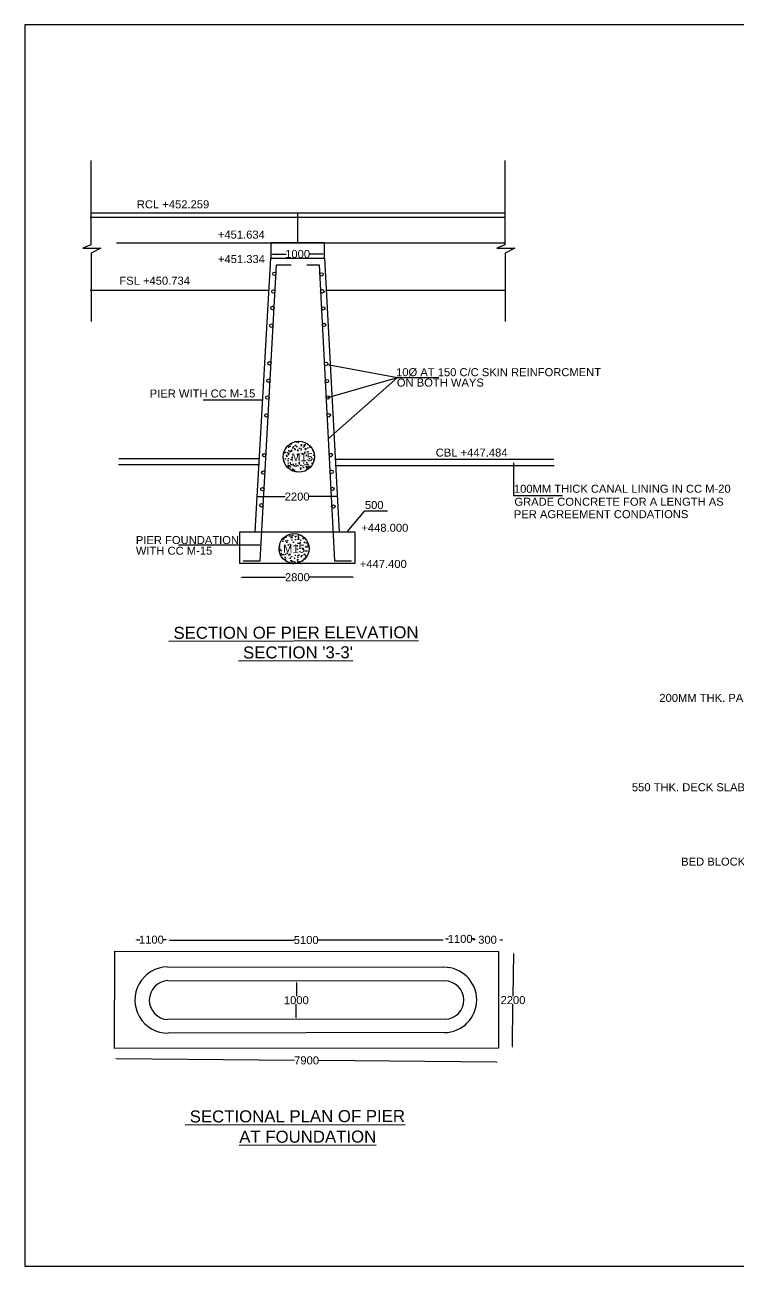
# Model space of a CAD drawing. Header units: inches. Extents: x 356040 to 382049, y -172758 to -157251.
# Drawn here: x 356040 to 364953, y -172758 to -157251 of the extents above; entities that cross this region are included whole.
import ezdxf

# ---------------------------------------------------------------- set-up
doc = ezdxf.new("R2010")
doc.units = ezdxf.units.IN
doc.header["$MEASUREMENT"] = 0
doc.layers.add('DRAWING', color=7, linetype='Continuous')
doc.layers.add('TEXT', color=7, linetype='Continuous')
doc.styles.get("Standard").update_dxf_attribs({"font": 'arial.ttf'})
doc.dimstyles.new('ST100', dxfattribs={"dimtxt": 100, "dimasz": 25, "dimexe": 0, "dimexo": 300, "dimgap": 0.09, "dimtad": 0, "dimtih": 1, "dimtoh": 1, "dimdec": 0, "dimzin": 0, "dimdsep": 46, "dimtxsty": 'Standard', "dimcen": 0, "dimse1": 1, "dimse2": 1, "dimadec": 0, "dimazin": 0, "dimtfac": 1, "dimtdec": 0, "dimtofl": 0, "dimtmove": 0, "dimatfit": 3, "dimfxl": 2000, "dimtolj": 1, "dimtzin": 0, "dimarcsym": 0})

# ---------------------------------------------------------------- blocks, each defined once
blk = doc.blocks.new('*D45')
at = {"layer": 'Defpoints', "color": 0, "ltscale": 0.4, "transparency": 16777216}
for p in [(359788, -160114), (359109, -160226), (359788, -160231)]:
    blk.add_point(p, dxfattribs=at)
at = {"layer": 'TEXT', "color": 0, "lineweight": -2, "ltscale": 0.4, "transparency": 16777216}
for p, q in [((359134, -160114), (359304, -160114)), ((359763, -160114), (359593, -160114))]:
    blk.add_line(p, q, dxfattribs=at)
at = {"layer": 'TEXT', "color": 0, "ltscale": 0.4, "transparency": 16777216}
for points in [[(359134, -160109), (359134, -160118), (359109, -160114)], [(359763, -160109), (359763, -160118), (359788, -160114)]]:
    blk.add_solid(points, dxfattribs=at)
at = {"layer": 'TEXT', "color": 0, "ltscale": 0.4, "transparency": 16777216, "insert": (359448, -160114), "char_height": 100, "attachment_point": 5}
blk.add_mtext('\\A1;1000', dxfattribs=at)
blk = doc.blocks.new('*D46')
at = {"layer": 'Defpoints', "color": 0, "ltscale": 0.4, "transparency": 16777216}
for p in [(359966, -163145), (358918, -163586), (359966, -163586)]:
    blk.add_point(p, dxfattribs=at)
at = {"layer": 'TEXT', "color": 0, "lineweight": -2, "ltscale": 0.4, "transparency": 16777216}
for p, q in [((358943, -163145), (359292, -163145)), ((359941, -163145), (359592, -163145))]:
    blk.add_line(p, q, dxfattribs=at)
at = {"layer": 'TEXT', "color": 0, "ltscale": 0.4, "transparency": 16777216}
for points in [[(358943, -163141), (358943, -163149), (358918, -163145)], [(359941, -163141), (359941, -163149), (359966, -163145)]]:
    blk.add_solid(points, dxfattribs=at)
at = {"layer": 'TEXT', "color": 0, "ltscale": 0.4, "transparency": 16777216, "insert": (359442, -163145), "char_height": 100, "attachment_point": 5}
blk.add_mtext('\\A1;2200', dxfattribs=at)
blk = doc.blocks.new('*D47')
at = {"layer": 'Defpoints', "color": 0, "ltscale": 0.4, "transparency": 16777216}
for p in [(358725, -163980), (360165, -163980), (360165, -164152)]:
    blk.add_point(p, dxfattribs=at)
at = {"layer": 'TEXT', "color": 0, "lineweight": -2, "ltscale": 0.4, "transparency": 16777216}
for p, q in [((358750, -164152), (359295, -164152)), ((360140, -164152), (359595, -164152))]:
    blk.add_line(p, q, dxfattribs=at)
at = {"layer": 'TEXT', "color": 0, "ltscale": 0.4, "transparency": 16777216}
for points in [[(358750, -164148), (358750, -164156), (358725, -164152)], [(360140, -164148), (360140, -164156), (360165, -164152)]]:
    blk.add_solid(points, dxfattribs=at)
at = {"layer": 'TEXT', "color": 0, "ltscale": 0.4, "transparency": 16777216, "insert": (359445, -164152), "char_height": 100, "attachment_point": 5}
blk.add_mtext('\\A1;2800', dxfattribs=at)
blk = doc.blocks.new('*D58')
at = {"layer": 'Defpoints', "color": 0, "ltscale": 0.4, "transparency": 16777216}
for p in [(359421, -169195), (359434, -169195), (359425, -169678)]:
    blk.add_point(p, dxfattribs=at)
at = {"layer": 'DRAWING', "color": 0, "lineweight": -2, "ltscale": 0.4, "transparency": 16777216}
for p, q in [((359434, -169220), (359432, -169385)), ((359430, -169653), (359431, -169487))]:
    blk.add_line(p, q, dxfattribs=at)
at = {"layer": 'DRAWING', "color": 0, "ltscale": 0.4, "transparency": 16777216}
for points in [[(359430, -169220), (359438, -169220), (359434, -169195)], [(359425, -169653), (359434, -169653), (359429, -169678)]]:
    blk.add_solid(points, dxfattribs=at)
at = {"layer": 'DRAWING', "color": 0, "ltscale": 0.4, "transparency": 16777216, "insert": (359432, -169436), "char_height": 100, "attachment_point": 5}
blk.add_mtext('\\A1;1000', dxfattribs=at)
blk = doc.blocks.new('*D59')
at = {"layer": 'Defpoints', "color": 0, "ltscale": 0.4, "transparency": 16777216}
for p in [(362099, -168831), (362098, -170037), (362133, -170037)]:
    blk.add_point(p, dxfattribs=at)
at = {"layer": 'DRAWING', "color": 0, "lineweight": -2, "ltscale": 0.4, "transparency": 16777216}
for p, q in [((362144, -168857), (362139, -169384)), ((362133, -170012), (362138, -169486))]:
    blk.add_line(p, q, dxfattribs=at)
at = {"layer": 'DRAWING', "color": 0, "ltscale": 0.4, "transparency": 16777216}
for points in [[(362140, -168857), (362148, -168857), (362144, -168832)], [(362129, -170012), (362137, -170013), (362133, -170037)]]:
    blk.add_solid(points, dxfattribs=at)
at = {"layer": 'DRAWING', "color": 0, "ltscale": 0.4, "transparency": 16777216, "insert": (362139, -169435), "char_height": 100, "attachment_point": 5}
blk.add_mtext('\\A1;2200', dxfattribs=at)
blk = doc.blocks.new('*D60')
at = {"layer": 'Defpoints', "color": 0, "ltscale": 0.4, "transparency": 16777216}
for p in [(357160, -170175), (361960, -170175), (361960, -170211)]:
    blk.add_point(p, dxfattribs=at)
at = {"layer": 'DRAWING', "color": 0, "lineweight": -2, "ltscale": 0.4, "transparency": 16777216}
for p, q in [((357186, -170165), (359411, -170186)), ((361935, -170211), (359709, -170189))]:
    blk.add_line(p, q, dxfattribs=at)
at = {"layer": 'DRAWING', "color": 0, "ltscale": 0.4, "transparency": 16777216}
for points in [[(357186, -170160), (357186, -170169), (357161, -170164)], [(361935, -170207), (361935, -170215), (361960, -170211)]]:
    blk.add_solid(points, dxfattribs=at)
at = {"layer": 'DRAWING', "color": 0, "ltscale": 0.4, "transparency": 16777216, "insert": (359560, -170188), "char_height": 100, "attachment_point": 5}
blk.add_mtext('\\A1;7900', dxfattribs=at)
blk = doc.blocks.new('*D61')
at = {"layer": 'Defpoints', "color": 0, "ltscale": 0.4, "transparency": 16777216}
for p in [(357414, -168680), (357827, -169191), (357414, -169437)]:
    blk.add_point(p, dxfattribs=at)
at = {"layer": 'DRAWING', "color": 0, "lineweight": -2, "ltscale": 0.4, "transparency": 16777216}
for p, q in [((357439, -168680), (357476, -168680)), ((357802, -168680), (357765, -168680))]:
    blk.add_line(p, q, dxfattribs=at)
at = {"layer": 'DRAWING', "color": 0, "ltscale": 0.4, "transparency": 16777216}
for points in [[(357439, -168675), (357439, -168684), (357414, -168680)], [(357802, -168675), (357802, -168684), (357827, -168680)]]:
    blk.add_solid(points, dxfattribs=at)
at = {"layer": 'DRAWING', "color": 0, "ltscale": 0.4, "transparency": 16777216, "insert": (357621, -168680), "char_height": 100, "attachment_point": 5}
blk.add_mtext('\\A1;1100', dxfattribs=at)
blk = doc.blocks.new('*D62')
at = {"layer": 'Defpoints', "color": 0, "ltscale": 0.4, "transparency": 16777216}
for p in [(361285, -168684), (357825, -169191), (361285, -169194)]:
    blk.add_point(p, dxfattribs=at)
at = {"layer": 'DRAWING', "color": 0, "lineweight": -2, "ltscale": 0.4, "transparency": 16777216}
for p, q in [((357850, -168684), (359406, -168684)), ((361260, -168684), (359705, -168684))]:
    blk.add_line(p, q, dxfattribs=at)
at = {"layer": 'DRAWING', "color": 0, "ltscale": 0.4, "transparency": 16777216}
for points in [[(357850, -168680), (357850, -168688), (357825, -168684)], [(361260, -168680), (361260, -168688), (361285, -168684)]]:
    blk.add_solid(points, dxfattribs=at)
at = {"layer": 'DRAWING', "color": 0, "ltscale": 0.4, "transparency": 16777216, "insert": (359555, -168684), "char_height": 100, "attachment_point": 5}
blk.add_mtext('\\A1;5100', dxfattribs=at)
blk = doc.blocks.new('*D63')
at = {"layer": 'Defpoints', "color": 0, "ltscale": 0.4, "transparency": 16777216}
for p in [(361681, -168670), (361277, -169024), (361681, -169369)]:
    blk.add_point(p, dxfattribs=at)
at = {"layer": 'DRAWING', "color": 0, "lineweight": -2, "ltscale": 0.4, "transparency": 16777216}
for p, q in [((361302, -168670), (361335, -168670)), ((361656, -168670), (361624, -168670))]:
    blk.add_line(p, q, dxfattribs=at)
at = {"layer": 'DRAWING', "color": 0, "ltscale": 0.4, "transparency": 16777216}
for points in [[(361302, -168666), (361302, -168674), (361277, -168670)], [(361656, -168666), (361656, -168674), (361681, -168670)]]:
    blk.add_solid(points, dxfattribs=at)
at = {"layer": 'DRAWING', "color": 0, "ltscale": 0.4, "transparency": 16777216, "insert": (361479, -168670), "char_height": 100, "attachment_point": 5}
blk.add_mtext('\\A1;1100', dxfattribs=at)
blk = doc.blocks.new('*D64')
at = {"layer": 'Defpoints', "color": 0, "ltscale": 0.4, "transparency": 16777216}
for p in [(361957, -168681), (361686, -169429), (361957, -169430)]:
    blk.add_point(p, dxfattribs=at)
at = {"layer": 'DRAWING', "color": 0, "lineweight": -2, "ltscale": 0.4, "transparency": 16777216}
for p, q in [((361661, -168681), (361636, -168681)), ((361982, -168681), (362007, -168681))]:
    blk.add_line(p, q, dxfattribs=at)
at = {"layer": 'DRAWING', "color": 0, "ltscale": 0.4, "transparency": 16777216}
for points in [[(361661, -168677), (361661, -168685), (361686, -168681)], [(361982, -168677), (361982, -168685), (361957, -168681)]]:
    blk.add_solid(points, dxfattribs=at)
at = {"layer": 'DRAWING', "color": 0, "ltscale": 0.4, "transparency": 16777216, "insert": (361821, -168681), "char_height": 100, "attachment_point": 5}
blk.add_mtext('\\A1;300', dxfattribs=at)

msp = doc.modelspace()

# ---------------------------------------------------------------- hatches: boundary and pattern name
at = {"layer": 'DRAWING', "ltscale": 0.4}
h = msp.add_hatch(dxfattribs=at)
h.set_pattern_fill('AR-CONC', color=256, scale=15.420849, angle=0.1412, style=0)
h.set_pattern_definition([(50.141203, (15625.29, 3865.83), (110.631124, -9.404295), [11.565637, -127.222006]), (355.141203, (15625.29, 3865.83), (-21.682432, 115.94133), [9.25251, -101.777605]), (100.592603, (15634.51, 3865.04), (88.948774, 106.536966), [9.82928, -108.122068]), (46.325403, (15625.21, 3896.67), (164.640037, -25.118766), [17.348455, -190.83301]), (96.776803, (15638.93, 3894.57), (143.762285, 150.572), [14.74392, -162.183076]), (351.325403, (15625.21, 3896.67), (143.76217, 150.57211), [13.878764, -152.66641]), (21.141203, (15640.65, 3888.995), (92.200868, -61.860215), [11.565637, -127.222006]), (326.141203, (15640.65, 3889), (37.24559, 111.916425), [9.25251, -101.777605]), (71.592603, (15648.34, 3883.84), (129.446497, 50.05611), [9.82928, -108.122068]), (37.641203, (15625.288, 3865.826), (1.7486343, 51.3395247), [0, -100.543937, 0, -103.31969, 0, -102.163126]), (7.641203, (15625.29, 3865.826), (40.417541, 60.921428), [0, -58.907644, 0, -98.23081, 0, -38.937644]), (327.641203, (15590.9, 3865.74), (82.328275, -3.2752683), [0, -38.552123, 0, -120.282624, 0, -159.60579]), (317.641203, (15575.48, 3865.7), (89.893943, 15.658626), [0, -50.11776, 0, -79.879999, 0, -113.343242])])
h.paths.add_polyline_path([(359268.2, -162646.3, 1), (359657.2, -162646.3, 1)])
h.paths.add_polyline_path([(359216.5, -163793, 1), (359590.6, -163793, 1)])
h.paths.add_polyline_path([(359343.8, -162577.1), (359649.6, -162577.1), (359649.6, -162729.2), (359343.8, -162729.2)], flags=24)
h.paths.add_polyline_path([(359241.3, -163720.7), (359547.1, -163720.7), (359547.1, -163872.8), (359241.3, -163872.8)], flags=24)

# ---------------------------------------------------------------- linework, layer by layer
for points in [[(381141.5, -157251), (356039.5, -157251), (356039.5, -172758), (381141.5, -172758)], [(359112, -160167), (359784, -160167), (359784, -159975.5), (359112, -159975.5)], [(358725, -163586), (360165, -163586), (360165, -163980), (358725, -163980)]]:
    msp.add_lwpolyline(points, close=True, dxfattribs=at)
for points in [[(356865.5, -158947), (356865.5, -160001), (356762.5, -160043), (356988.5, -160043), (356867, -160104), (356867, -160956)], [(362039, -158947), (362039, -160001), (361936, -160043), (362162, -160043), (362040.5, -160104), (362040.5, -160956)], [(356857, -159655.5), (362035.5, -159655.5)], [(356862, -159598), (362035.5, -159598)], [(357186, -159975.5), (362035.5, -159975.5)], [(358918, -163586), (359112, -160167), (359784.5, -160167), (359966, -163586)], [(358768, -163948), (358978.5, -163948), (359185, -160249.5), (359367.5, -160249.5)], [(359562, -160249.5), (359719, -160249.5), (359908, -163945), (360120.5, -163945)], [(356857.5, -160564), (359089.5, -160564)], [(359805.6, -160564), (362043.5, -160564)], [(358965.5, -162748.9), (357210.6, -162748.9)], [(358969.9, -162671.5), (357215, -162671.5)], [(359917.7, -162675.7), (362650.5, -162675.7)], [(359921.9, -162756.2), (362654.8, -162756.2)]]:
    msp.add_lwpolyline(points, dxfattribs=at)
at = {"layer": 'DRAWING', "ltscale": 0.4, "const_width": 15}
msp.add_lwpolyline([(359448.8, -159598), (359448, -159975.5)], dxfattribs=at)
at = {"layer": 'DRAWING'}
for points in [[(357163.8, -168824.5), (361956.3, -168825.1), (361957.3, -170035.1), (357160, -170037.5), (357163.8, -168824.5)], [(357823.9, -169020.2), (357823.9, -169020.2), (361274.1, -169023.7)], [(357827.1, -169191), (361283.6, -169194.3)], [(361289.6, -169674), (361289.6, -169674), (357825.5, -169677.7)], [(361280.5, -169841), (357831, -169847.1)]]:
    msp.add_lwpolyline(points, dxfattribs=at)
msp.add_lwpolyline([(361524.9, -169435.9), (361524.9, -169435.9)], close=True, dxfattribs=at)
at = {"layer": 'DRAWING', "ltscale": 0.4}
for centre, radius in [((359157.5, -160362), 21.2), ((359746.3, -160368.7), 21.2), ((359145.2, -160582.5), 21.2), ((359757.1, -160580.3), 21.2), ((359133.7, -160788.8), 21.2), ((359768, -160793.3), 21.2), ((359121.4, -161009.3), 21.2), ((359778.6, -161000.1), 21.2), ((359095.1, -161479.4), 21.2), ((359803.4, -161485.5), 21.2), ((359083, -161696.9), 21.2), ((359814.4, -161700.8), 21.2), ((359071.3, -161906.4), 21.2), ((359824.9, -161906.3), 21.2), ((359058.8, -162129.8), 21.2), ((359836.3, -162129), 21.2), ((359462.7, -162646.3), 194.5), ((359031, -162628.4), 21.2), ((359861.7, -162624.6), 21.2), ((359872.4, -162835), 21.2), ((359018.9, -162845), 21.2), ((359007.3, -163052.1), 21.2), ((359883.3, -163048.4), 21.2), ((358996, -163253.7), 21.2), ((359894.6, -163269.6), 21.2), ((359403.5, -163793), 187)]:
    msp.add_circle(centre, radius, dxfattribs=at)
for centre, radius, start, end in [((357827.5, -169433.7), 413.5, 90.49254, 270.49254), ((361277.3, -169432.4), 408.6, 270.44654, 90.44654), ((357838.5, -169434.4), 243.7, 92.68035, 266.93725), ((361285.1, -169434.2), 239.8, 271.07881, 90.35285)]:
    msp.add_arc(centre, radius, start, end, dxfattribs=at)

# ---------------------------------------------------------------- texts
at = {"layer": 'DRAWING', "color": 7}
for s, p in [(' RCL +452.259', (357400, -159543.2)), (' +451.634', (358412.9, -159921.6)), (' +451.334', (358414, -160227.2)), ('FSL +450.734', (357221, -160497.7)), ('10Ø AT 150 C/C SKIN REINFORCMENT', (360678.4, -161640.5)), ('ON BOTH WAYS', (360688.2, -161770)), ('PIER WITH CC M-15', (357600.2, -161906.6)), ('CBL +447.484', (361173.9, -162644.5)), ('100MM THICK CANAL LINING IN CC M-20', (362150.1, -163096.7)), ('500', (360288.7, -163299.8)), ('GRADE CONCRETE FOR A LENGTH AS ', (362156.2, -163258.9)), ('PER AGREEMENT CONDATIONS', (362149.6, -163414.4)), ('+448.000', (360244.7, -163584)), ('PIER FOUNDATION', (357427.3, -163737.5)), ('WITH CC M-15', (357426.8, -163870.2)), ('+447.400', (360225.3, -164035.5)), ('200MM THK. PARAPET WALL', (363968, -165709)), ('550 THK. DECK SLAB WITH RCC M25', (363624.7, -166825)), ('BED BLOCK WITH M25', (364240.3, -167754.5))]:
    msp.add_text(s, height=100, rotation=0.01749, dxfattribs=at).set_placement(p)
at = {"layer": 'DRAWING', "char_height": 100, "width": 268.588, "attachment_point": 1}
for insert in [(359368.8, -162602.1), (359266.3, -163745.7)]:
    msp.add_mtext('M15', dxfattribs=dict(at, insert=insert))
at = {"layer": 'TEXT'}
for s, p in [('%%U SECTION OF PIER ELEVATION', (357839, -164921.8)), ("%%U SECTION '3-3'", (358708.4, -165167.2)), ('%%U SECTIONAL PLAN OF PIER', (358042, -170963.1)), ('%%UAT FOUNDATION', (358719.1, -171217.4))]:
    msp.add_text(s, height=150, rotation=0.1412, dxfattribs=at).set_placement(p)

# ---------------------------------------------------------------- dimensions: what is measured, and where the dimension line sits
at = {"layer": 'DRAWING', "ltscale": 0.4}
for base, p1, p2, text, picture, middle in [((357414, -168679.5), (357827.1, -169191), (357414, -169437.2), '1100', '*D61', (357620.6, -168679.5)), ((361285.3, -168684.1), (357825.4, -169191.1), (361285.3, -169194.3), '5100', '*D62', (359555.4, -168684.1)), ((361681, -168670.3), (361277.3, -169023.7), (361681, -169368.7), '1100', '*D63', (361479.2, -168670.3)), ((361956.8, -168681.1), (361686, -169429.2), (361956.8, -169430.1), '300', '*D64', (361821.4, -168681.1))]:
    dim = msp.add_linear_dim(base=base, p1=p1, p2=p2, text=text, dimstyle='ST100', dxfattribs=at)
    dim.commit()
    dim.dimension.update_dxf_attribs({"geometry": picture, "text_midpoint": middle})
for base, p1, p2, angle, text, picture, middle in [((362132.7, -170037.5), (362099.1, -168831.4), (362097.6, -170037.1), 89.44194, '2200', '*D59', (362138.6, -169434.7)), ((359434.1, -169194.7), (359424.8, -169677.8), (359421.4, -169194.6), 89.44194, '1000', '*D58', (359431.8, -169436.3)), ((361959.8, -170211.2), (357160.4, -170175.5), (361960.2, -170174.6), 359.44194, '7900', '*D60', (359560.2, -170187.8))]:
    dim = msp.add_linear_dim(base=base, p1=p1, p2=p2, angle=angle, text=text, dimstyle='ST100', dxfattribs=at)
    dim.commit()
    dim.dimension.update_dxf_attribs({"geometry": picture, "text_midpoint": middle})
at = {"layer": 'TEXT', "ltscale": 0.4}
for base, p1, p2, text, picture, middle in [((359787.9, -160113.5), (359108.7, -160225.8), (359787.9, -160230.9), '1000', '*D45', (359448.3, -160113.5)), ((359966, -163145), (358918, -163586), (359966, -163586), '2200', '*D46', (359442, -163145)), ((360165, -164152), (358725, -163980), (360165, -163980), '2800', '*D47', (359445, -164152))]:
    dim = msp.add_linear_dim(base=base, p1=p1, p2=p2, text=text, dimstyle='ST100', dxfattribs=at)
    dim.commit()
    dim.dimension.update_dxf_attribs({"geometry": picture, "text_midpoint": middle})

# ---------------------------------------------------------------- leaders
at = {"layer": 'DRAWING', "ltscale": 0.4}
for points in [[(359823.2, -161493.1), (360697, -161656.5)], [(359824.9, -161906.3), (360697, -161656.5)], [(359830.1, -162422.5), (360697, -161656.5), (361212, -161656.5)], [(359011.3, -161941.6), (358267, -161941.6)]]:
    msp.add_leader(points, dimstyle='ST100', override={"dimgap": 0.09, "dimtad": 0}, dxfattribs=at)
at = {"layer": 'TEXT', "ltscale": 0.4}
for points in [[(362147.5, -162721.5), (362147.5, -163129.5), (362758.5, -163129.5)], [(360069, -163586), (360287.5, -163321.5), (360570.5, -163321.5)], [(358975, -163751), (357960, -163751)]]:
    msp.add_leader(points, dimstyle='ST100', override={"dimgap": 0.09, "dimtad": 0}, dxfattribs=at)

doc.saveas('drawing.dxf')
